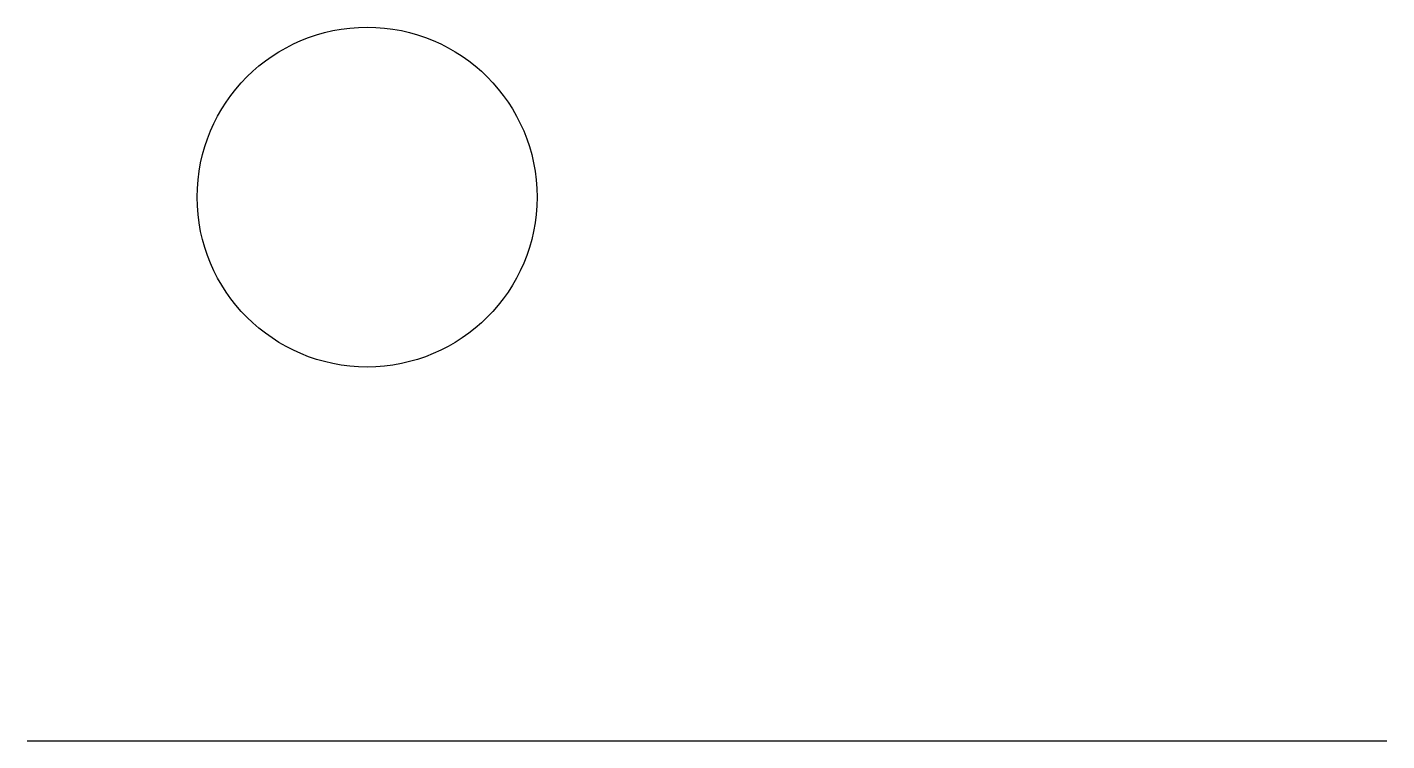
# Model space of a CAD drawing. Header units: metres. Extents: x 100 to 300, y 100 to 205.
import ezdxf

# ---------------------------------------------------------------- set-up
doc = ezdxf.new("R2010")
doc.units = ezdxf.units.M

msp = doc.modelspace()

# ---------------------------------------------------------------- linework, layer by layer
msp.add_line((100, 100), (300, 100))
msp.add_circle((150, 180), 25)

doc.saveas('drawing.dxf')
